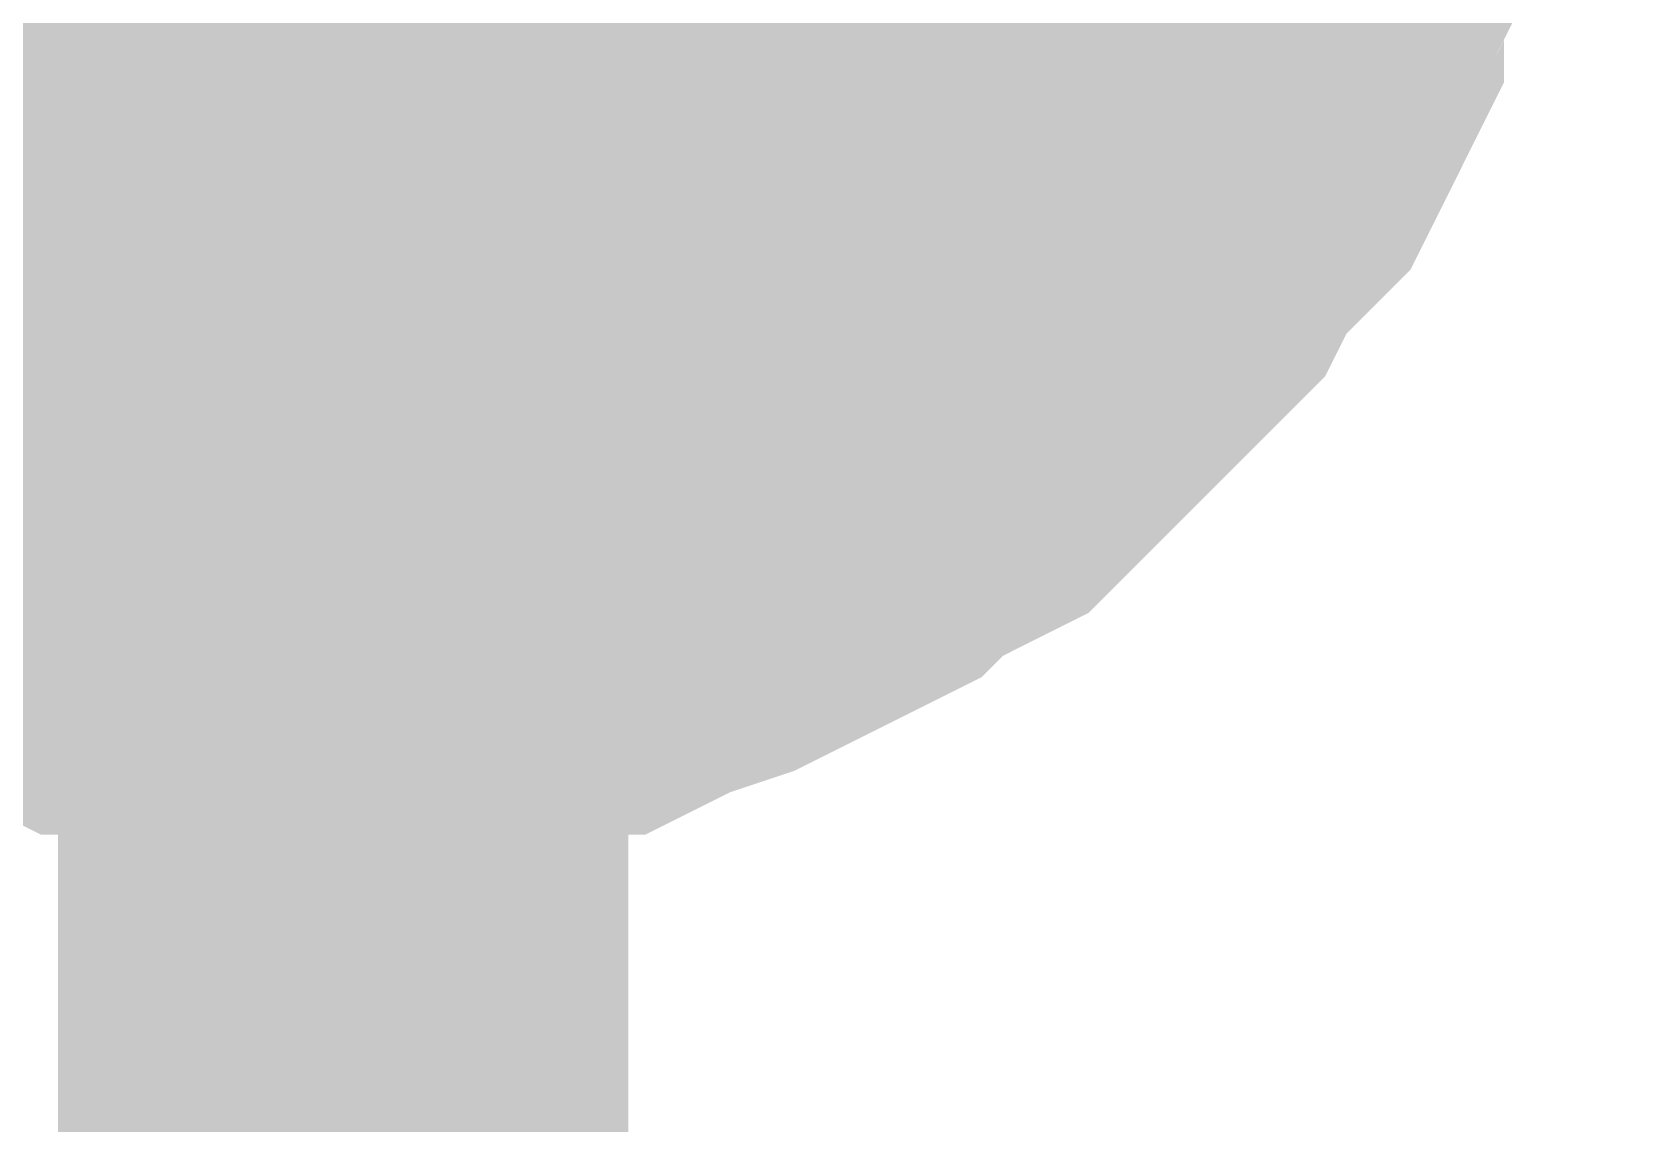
# Model space of a CAD drawing. Header units: inches. Extents: x 0 to 22.3, y 0 to 15.7.
# Drawn here: x 11.7938 to 11.82689, y 10.06805 to 10.09062 of the extents above; entities that cross this region are included whole.
import ezdxf

# ---------------------------------------------------------------- set-up
doc = ezdxf.new("R2010")
doc.units = ezdxf.units.IN
doc.header["$MEASUREMENT"] = 0
doc.layers.add('Sheet', color=255, linetype='Continuous')

msp = doc.modelspace()

# ---------------------------------------------------------------- linework, layer by layer
at = {"layer": 'Sheet'}
msp.add_lwpolyline([(11.79, 10.1, 0.02, 0.02, 1), (11.81, 10.1, 0.02, 0.02, 1)], format="xyseb", close=True, dxfattribs=at)
for points in [[(12.300186, 10.099803, 0.0118, 0.0118, 0), (11.80024, 10.099803, 0.0118, 0.0118, 0), (11.80024, 9.399668, 0.0118, 0.0118, 0), (12.300186, 9.399668, 0.0118, 0.0118, 0)], [(11.81969, 10.096709, 0.0118, 0.0118, 0), (11.81969, 10.095825, 0.0118, 0.0118, 0), (11.81969, 10.094941, 0.0118, 0.0118, 0), (11.819248, 10.093615, 0.0118, 0.0118, 0), (11.818806, 10.092731, 0.0118, 0.0118, 0), (11.818363, 10.091847, 0.0118, 0.0118, 0), (11.818363, 10.090963, 0.0118, 0.0118, 0), (11.817921, 10.090079, 0.0118, 0.0118, 0), (11.817479, 10.089195, 0.0118, 0.0118, 0), (11.816595, 10.088311, 0.0118, 0.0118, 0), (11.816153, 10.087869, 0.0118, 0.0118, 0), (11.815711, 10.086985, 0.0118, 0.0118, 0), (11.814827, 10.086101, 0.0118, 0.0118, 0), (11.814385, 10.085659, 0.0118, 0.0118, 0), (11.813501, 10.084775, 0.0118, 0.0118, 0), (11.813059, 10.084333, 0.0118, 0.0118, 0), (11.812175, 10.083449, 0.0118, 0.0118, 0), (11.811291, 10.083007, 0.0118, 0.0118, 0), (11.810407, 10.082565, 0.0118, 0.0118, 0), (11.809965, 10.082123, 0.0118, 0.0118, 0), (11.809081, 10.081681, 0.0118, 0.0118, 0), (11.808197, 10.081239, 0.0118, 0.0118, 0), (11.807312, 10.080797, 0.0118, 0.0118, 0), (11.805986, 10.080355, 0.0118, 0.0118, 0), (11.805102, 10.079913, 0.0118, 0.0118, 0), (11.804218, 10.079913, 0.0118, 0.0118, 0), (11.803334, 10.079913, 0.0118, 0.0118, 0), (11.80245, 10.079471, 0.0118, 0.0118, 0), (11.801124, 10.079471, 0.0118, 0.0118, 0), (11.80024, 10.079471, 0.0118, 0.0118, 0)], [(11.81969, 10.096709, 0.0118, 0.0118, 0), (11.81969, 10.095825, 0.0118, 0.0118, 0), (11.81969, 10.094941, 0.0118, 0.0118, 0), (11.819248, 10.093615, 0.0118, 0.0118, 0), (11.818806, 10.092731, 0.0118, 0.0118, 0), (11.818363, 10.091847, 0.0118, 0.0118, 0), (11.818363, 10.090963, 0.0118, 0.0118, 0), (11.817921, 10.090079, 0.0118, 0.0118, 0), (11.817479, 10.089195, 0.0118, 0.0118, 0), (11.816595, 10.088311, 0.0118, 0.0118, 0), (11.816153, 10.087869, 0.0118, 0.0118, 0), (11.815711, 10.086985, 0.0118, 0.0118, 0), (11.814827, 10.086101, 0.0118, 0.0118, 0), (11.814385, 10.085659, 0.0118, 0.0118, 0), (11.813501, 10.084775, 0.0118, 0.0118, 0), (11.813059, 10.084333, 0.0118, 0.0118, 0), (11.812175, 10.083449, 0.0118, 0.0118, 0), (11.811291, 10.083007, 0.0118, 0.0118, 0), (11.810407, 10.082565, 0.0118, 0.0118, 0), (11.809965, 10.082123, 0.0118, 0.0118, 0), (11.809081, 10.081681, 0.0118, 0.0118, 0), (11.808197, 10.081239, 0.0118, 0.0118, 0), (11.807312, 10.080797, 0.0118, 0.0118, 0), (11.805986, 10.080355, 0.0118, 0.0118, 0), (11.805102, 10.079913, 0.0118, 0.0118, 0), (11.804218, 10.079913, 0.0118, 0.0118, 0), (11.803334, 10.079913, 0.0118, 0.0118, 0), (11.80245, 10.079471, 0.0118, 0.0118, 0), (11.801124, 10.079471, 0.0118, 0.0118, 0), (11.80024, 10.079471, 0.0118, 0.0118, 0)], [(11.81969, 10.096709, 0.0118, 0.0118, 0), (11.81969, 10.095825, 0.0118, 0.0118, 0), (11.81969, 10.094941, 0.0118, 0.0118, 0), (11.819248, 10.093615, 0.0118, 0.0118, 0), (11.818806, 10.092731, 0.0118, 0.0118, 0), (11.818363, 10.091847, 0.0118, 0.0118, 0), (11.818363, 10.090963, 0.0118, 0.0118, 0), (11.817921, 10.090079, 0.0118, 0.0118, 0), (11.817479, 10.089195, 0.0118, 0.0118, 0), (11.816595, 10.088311, 0.0118, 0.0118, 0), (11.816153, 10.087869, 0.0118, 0.0118, 0), (11.815711, 10.086985, 0.0118, 0.0118, 0), (11.814827, 10.086101, 0.0118, 0.0118, 0), (11.814385, 10.085659, 0.0118, 0.0118, 0), (11.813501, 10.084775, 0.0118, 0.0118, 0), (11.813059, 10.084333, 0.0118, 0.0118, 0), (11.812175, 10.083449, 0.0118, 0.0118, 0), (11.811291, 10.083007, 0.0118, 0.0118, 0), (11.810407, 10.082565, 0.0118, 0.0118, 0), (11.809965, 10.082123, 0.0118, 0.0118, 0), (11.809081, 10.081681, 0.0118, 0.0118, 0), (11.808197, 10.081239, 0.0118, 0.0118, 0), (11.807312, 10.080797, 0.0118, 0.0118, 0), (11.805986, 10.080355, 0.0118, 0.0118, 0), (11.805102, 10.079913, 0.0118, 0.0118, 0), (11.804218, 10.079913, 0.0118, 0.0118, 0), (11.803334, 10.079913, 0.0118, 0.0118, 0), (11.80245, 10.079471, 0.0118, 0.0118, 0), (11.801124, 10.079471, 0.0118, 0.0118, 0), (11.80024, 10.079471, 0.0118, 0.0118, 0)], [(11.81969, 10.096709, 0.0118, 0.0118, 0), (11.81969, 10.095825, 0.0118, 0.0118, 0), (11.81969, 10.094941, 0.0118, 0.0118, 0), (11.819248, 10.093615, 0.0118, 0.0118, 0), (11.818806, 10.092731, 0.0118, 0.0118, 0), (11.818363, 10.091847, 0.0118, 0.0118, 0), (11.818363, 10.090963, 0.0118, 0.0118, 0), (11.817921, 10.090079, 0.0118, 0.0118, 0), (11.817479, 10.089195, 0.0118, 0.0118, 0), (11.816595, 10.088311, 0.0118, 0.0118, 0), (11.816153, 10.087869, 0.0118, 0.0118, 0), (11.815711, 10.086985, 0.0118, 0.0118, 0), (11.814827, 10.086101, 0.0118, 0.0118, 0), (11.814385, 10.085659, 0.0118, 0.0118, 0), (11.813501, 10.084775, 0.0118, 0.0118, 0), (11.813059, 10.084333, 0.0118, 0.0118, 0), (11.812175, 10.083449, 0.0118, 0.0118, 0), (11.811291, 10.083007, 0.0118, 0.0118, 0), (11.810407, 10.082565, 0.0118, 0.0118, 0), (11.809965, 10.082123, 0.0118, 0.0118, 0), (11.809081, 10.081681, 0.0118, 0.0118, 0), (11.808197, 10.081239, 0.0118, 0.0118, 0), (11.807312, 10.080797, 0.0118, 0.0118, 0), (11.805986, 10.080355, 0.0118, 0.0118, 0), (11.805102, 10.079913, 0.0118, 0.0118, 0), (11.804218, 10.079913, 0.0118, 0.0118, 0), (11.803334, 10.079913, 0.0118, 0.0118, 0), (11.80245, 10.079471, 0.0118, 0.0118, 0), (11.801124, 10.079471, 0.0118, 0.0118, 0), (11.80024, 10.079471, 0.0118, 0.0118, 0)], [(11.81969, 10.096709, 0.0118, 0.0118, 0), (11.81969, 10.095825, 0.0118, 0.0118, 0), (11.81969, 10.094941, 0.0118, 0.0118, 0), (11.819248, 10.093615, 0.0118, 0.0118, 0), (11.818806, 10.092731, 0.0118, 0.0118, 0), (11.818363, 10.091847, 0.0118, 0.0118, 0), (11.818363, 10.090963, 0.0118, 0.0118, 0), (11.817921, 10.090079, 0.0118, 0.0118, 0), (11.817479, 10.089195, 0.0118, 0.0118, 0), (11.816595, 10.088311, 0.0118, 0.0118, 0), (11.816153, 10.087869, 0.0118, 0.0118, 0), (11.815711, 10.086985, 0.0118, 0.0118, 0), (11.814827, 10.086101, 0.0118, 0.0118, 0), (11.814385, 10.085659, 0.0118, 0.0118, 0), (11.813501, 10.084775, 0.0118, 0.0118, 0), (11.813059, 10.084333, 0.0118, 0.0118, 0), (11.812175, 10.083449, 0.0118, 0.0118, 0), (11.811291, 10.083007, 0.0118, 0.0118, 0), (11.810407, 10.082565, 0.0118, 0.0118, 0), (11.809965, 10.082123, 0.0118, 0.0118, 0), (11.809081, 10.081681, 0.0118, 0.0118, 0), (11.808197, 10.081239, 0.0118, 0.0118, 0), (11.807312, 10.080797, 0.0118, 0.0118, 0), (11.805986, 10.080355, 0.0118, 0.0118, 0), (11.805102, 10.079913, 0.0118, 0.0118, 0), (11.804218, 10.079913, 0.0118, 0.0118, 0), (11.803334, 10.079913, 0.0118, 0.0118, 0), (11.80245, 10.079471, 0.0118, 0.0118, 0), (11.801124, 10.079471, 0.0118, 0.0118, 0), (11.80024, 10.079471, 0.0118, 0.0118, 0)], [(11.81969, 10.096709, 0.0118, 0.0118, 0), (11.81969, 10.095825, 0.0118, 0.0118, 0), (11.81969, 10.094941, 0.0118, 0.0118, 0), (11.819248, 10.093615, 0.0118, 0.0118, 0), (11.818806, 10.092731, 0.0118, 0.0118, 0), (11.818363, 10.091847, 0.0118, 0.0118, 0), (11.818363, 10.090963, 0.0118, 0.0118, 0), (11.817921, 10.090079, 0.0118, 0.0118, 0), (11.817479, 10.089195, 0.0118, 0.0118, 0), (11.816595, 10.088311, 0.0118, 0.0118, 0), (11.816153, 10.087869, 0.0118, 0.0118, 0), (11.815711, 10.086985, 0.0118, 0.0118, 0), (11.814827, 10.086101, 0.0118, 0.0118, 0), (11.814385, 10.085659, 0.0118, 0.0118, 0), (11.813501, 10.084775, 0.0118, 0.0118, 0), (11.813059, 10.084333, 0.0118, 0.0118, 0), (11.812175, 10.083449, 0.0118, 0.0118, 0), (11.811291, 10.083007, 0.0118, 0.0118, 0), (11.810407, 10.082565, 0.0118, 0.0118, 0), (11.809965, 10.082123, 0.0118, 0.0118, 0), (11.809081, 10.081681, 0.0118, 0.0118, 0), (11.808197, 10.081239, 0.0118, 0.0118, 0), (11.807312, 10.080797, 0.0118, 0.0118, 0), (11.805986, 10.080355, 0.0118, 0.0118, 0), (11.805102, 10.079913, 0.0118, 0.0118, 0), (11.804218, 10.079913, 0.0118, 0.0118, 0), (11.803334, 10.079913, 0.0118, 0.0118, 0), (11.80245, 10.079471, 0.0118, 0.0118, 0), (11.801124, 10.079471, 0.0118, 0.0118, 0), (11.80024, 10.079471, 0.0118, 0.0118, 0)], [(11.818806, 10.092731, 0.0039, 0.0039, 0), (11.818363, 10.091847, 0.0039, 0.0039, 0), (11.818363, 10.090963, 0.0039, 0.0039, 0), (11.817921, 10.090079, 0.0039, 0.0039, 0), (11.817479, 10.089195, 0.0039, 0.0039, 0), (11.816595, 10.088311, 0.0039, 0.0039, 0), (11.816153, 10.087869, 0.0039, 0.0039, 0), (11.815711, 10.086985, 0.0039, 0.0039, 0), (11.814827, 10.086101, 0.0039, 0.0039, 0), (11.814385, 10.085659, 0.0039, 0.0039, 0), (11.813501, 10.084775, 0.0039, 0.0039, 0), (11.813059, 10.084333, 0.0039, 0.0039, 0), (11.812175, 10.083449, 0.0039, 0.0039, 0), (11.811291, 10.083007, 0.0039, 0.0039, 0), (11.810407, 10.082565, 0.0039, 0.0039, 0), (11.809965, 10.082123, 0.0039, 0.0039, 0), (11.809081, 10.081681, 0.0039, 0.0039, 0), (11.808197, 10.081239, 0.0039, 0.0039, 0), (11.807312, 10.080797, 0.0039, 0.0039, 0), (11.805986, 10.080355, 0.0039, 0.0039, 0), (11.805102, 10.079913, 0.0039, 0.0039, 0), (11.804218, 10.079913, 0.0039, 0.0039, 0), (11.803334, 10.079913, 0.0039, 0.0039, 0), (11.80245, 10.079471, 0.0039, 0.0039, 0), (11.801124, 10.079471, 0.0039, 0.0039, 0), (11.80024, 10.079471, 0.0039, 0.0039, 0)], [(11.818806, 10.092731, 0.0039, 0.0039, 0), (11.818363, 10.091847, 0.0039, 0.0039, 0), (11.818363, 10.090963, 0.0039, 0.0039, 0), (11.817921, 10.090079, 0.0039, 0.0039, 0), (11.817479, 10.089195, 0.0039, 0.0039, 0), (11.816595, 10.088311, 0.0039, 0.0039, 0), (11.816153, 10.087869, 0.0039, 0.0039, 0), (11.815711, 10.086985, 0.0039, 0.0039, 0), (11.814827, 10.086101, 0.0039, 0.0039, 0), (11.814385, 10.085659, 0.0039, 0.0039, 0), (11.813501, 10.084775, 0.0039, 0.0039, 0), (11.813059, 10.084333, 0.0039, 0.0039, 0), (11.812175, 10.083449, 0.0039, 0.0039, 0), (11.811291, 10.083007, 0.0039, 0.0039, 0), (11.810407, 10.082565, 0.0039, 0.0039, 0), (11.809965, 10.082123, 0.0039, 0.0039, 0), (11.809081, 10.081681, 0.0039, 0.0039, 0), (11.808197, 10.081239, 0.0039, 0.0039, 0), (11.807312, 10.080797, 0.0039, 0.0039, 0), (11.805986, 10.080355, 0.0039, 0.0039, 0), (11.805102, 10.079913, 0.0039, 0.0039, 0), (11.804218, 10.079913, 0.0039, 0.0039, 0), (11.803334, 10.079913, 0.0039, 0.0039, 0), (11.80245, 10.079471, 0.0039, 0.0039, 0), (11.801124, 10.079471, 0.0039, 0.0039, 0), (11.80024, 10.079471, 0.0039, 0.0039, 0)], [(11.818806, 10.092731, 0.0039, 0.0039, 0), (11.818363, 10.091847, 0.0039, 0.0039, 0), (11.818363, 10.090963, 0.0039, 0.0039, 0), (11.817921, 10.090079, 0.0039, 0.0039, 0), (11.817479, 10.089195, 0.0039, 0.0039, 0), (11.816595, 10.088311, 0.0039, 0.0039, 0), (11.816153, 10.087869, 0.0039, 0.0039, 0), (11.815711, 10.086985, 0.0039, 0.0039, 0), (11.814827, 10.086101, 0.0039, 0.0039, 0), (11.814385, 10.085659, 0.0039, 0.0039, 0), (11.813501, 10.084775, 0.0039, 0.0039, 0), (11.813059, 10.084333, 0.0039, 0.0039, 0), (11.812175, 10.083449, 0.0039, 0.0039, 0), (11.811291, 10.083007, 0.0039, 0.0039, 0), (11.810407, 10.082565, 0.0039, 0.0039, 0), (11.809965, 10.082123, 0.0039, 0.0039, 0), (11.809081, 10.081681, 0.0039, 0.0039, 0), (11.808197, 10.081239, 0.0039, 0.0039, 0), (11.807312, 10.080797, 0.0039, 0.0039, 0), (11.805986, 10.080355, 0.0039, 0.0039, 0), (11.805102, 10.079913, 0.0039, 0.0039, 0), (11.804218, 10.079913, 0.0039, 0.0039, 0), (11.803334, 10.079913, 0.0039, 0.0039, 0), (11.80245, 10.079471, 0.0039, 0.0039, 0), (11.801124, 10.079471, 0.0039, 0.0039, 0), (11.80024, 10.079471, 0.0039, 0.0039, 0)], [(11.818806, 10.092731, 0.0039, 0.0039, 0), (11.818363, 10.091847, 0.0039, 0.0039, 0), (11.818363, 10.090963, 0.0039, 0.0039, 0), (11.817921, 10.090079, 0.0039, 0.0039, 0), (11.817479, 10.089195, 0.0039, 0.0039, 0), (11.816595, 10.088311, 0.0039, 0.0039, 0), (11.816153, 10.087869, 0.0039, 0.0039, 0), (11.815711, 10.086985, 0.0039, 0.0039, 0), (11.814827, 10.086101, 0.0039, 0.0039, 0), (11.814385, 10.085659, 0.0039, 0.0039, 0), (11.813501, 10.084775, 0.0039, 0.0039, 0), (11.813059, 10.084333, 0.0039, 0.0039, 0), (11.812175, 10.083449, 0.0039, 0.0039, 0), (11.811291, 10.083007, 0.0039, 0.0039, 0), (11.810407, 10.082565, 0.0039, 0.0039, 0), (11.809965, 10.082123, 0.0039, 0.0039, 0), (11.809081, 10.081681, 0.0039, 0.0039, 0), (11.808197, 10.081239, 0.0039, 0.0039, 0), (11.807312, 10.080797, 0.0039, 0.0039, 0), (11.805986, 10.080355, 0.0039, 0.0039, 0), (11.805102, 10.079913, 0.0039, 0.0039, 0), (11.804218, 10.079913, 0.0039, 0.0039, 0), (11.803334, 10.079913, 0.0039, 0.0039, 0), (11.80245, 10.079471, 0.0039, 0.0039, 0), (11.801124, 10.079471, 0.0039, 0.0039, 0), (11.80024, 10.079471, 0.0039, 0.0039, 0)], [(11.818806, 10.092731, 0.0039, 0.0039, 0), (11.818363, 10.091847, 0.0039, 0.0039, 0), (11.818363, 10.090963, 0.0039, 0.0039, 0), (11.817921, 10.090079, 0.0039, 0.0039, 0), (11.817479, 10.089195, 0.0039, 0.0039, 0), (11.816595, 10.088311, 0.0039, 0.0039, 0), (11.816153, 10.087869, 0.0039, 0.0039, 0), (11.815711, 10.086985, 0.0039, 0.0039, 0), (11.814827, 10.086101, 0.0039, 0.0039, 0), (11.814385, 10.085659, 0.0039, 0.0039, 0), (11.813501, 10.084775, 0.0039, 0.0039, 0), (11.813059, 10.084333, 0.0039, 0.0039, 0), (11.812175, 10.083449, 0.0039, 0.0039, 0), (11.811291, 10.083007, 0.0039, 0.0039, 0), (11.810407, 10.082565, 0.0039, 0.0039, 0), (11.809965, 10.082123, 0.0039, 0.0039, 0), (11.809081, 10.081681, 0.0039, 0.0039, 0), (11.808197, 10.081239, 0.0039, 0.0039, 0), (11.807312, 10.080797, 0.0039, 0.0039, 0), (11.805986, 10.080355, 0.0039, 0.0039, 0), (11.805102, 10.079913, 0.0039, 0.0039, 0), (11.804218, 10.079913, 0.0039, 0.0039, 0), (11.803334, 10.079913, 0.0039, 0.0039, 0), (11.80245, 10.079471, 0.0039, 0.0039, 0), (11.801124, 10.079471, 0.0039, 0.0039, 0), (11.80024, 10.079471, 0.0039, 0.0039, 0)], [(11.818806, 10.092731, 0.0039, 0.0039, 0), (11.818363, 10.091847, 0.0039, 0.0039, 0), (11.818363, 10.090963, 0.0039, 0.0039, 0), (11.817921, 10.090079, 0.0039, 0.0039, 0), (11.817479, 10.089195, 0.0039, 0.0039, 0), (11.816595, 10.088311, 0.0039, 0.0039, 0), (11.816153, 10.087869, 0.0039, 0.0039, 0), (11.815711, 10.086985, 0.0039, 0.0039, 0), (11.814827, 10.086101, 0.0039, 0.0039, 0), (11.814385, 10.085659, 0.0039, 0.0039, 0), (11.813501, 10.084775, 0.0039, 0.0039, 0), (11.813059, 10.084333, 0.0039, 0.0039, 0), (11.812175, 10.083449, 0.0039, 0.0039, 0), (11.811291, 10.083007, 0.0039, 0.0039, 0), (11.810407, 10.082565, 0.0039, 0.0039, 0), (11.809965, 10.082123, 0.0039, 0.0039, 0), (11.809081, 10.081681, 0.0039, 0.0039, 0), (11.808197, 10.081239, 0.0039, 0.0039, 0), (11.807312, 10.080797, 0.0039, 0.0039, 0), (11.805986, 10.080355, 0.0039, 0.0039, 0), (11.805102, 10.079913, 0.0039, 0.0039, 0), (11.804218, 10.079913, 0.0039, 0.0039, 0), (11.803334, 10.079913, 0.0039, 0.0039, 0), (11.80245, 10.079471, 0.0039, 0.0039, 0), (11.801124, 10.079471, 0.0039, 0.0039, 0), (11.80024, 10.079471, 0.0039, 0.0039, 0)], [(11.80024, 10.079471, 0.0118, 0.0118, 0), (11.799356, 10.079471, 0.0118, 0.0118, 0), (11.79803, 10.079471, 0.0118, 0.0118, 0), (11.797146, 10.079913, 0.0118, 0.0118, 0), (11.796261, 10.079913, 0.0118, 0.0118, 0), (11.795377, 10.079913, 0.0118, 0.0118, 0), (11.794493, 10.080355, 0.0118, 0.0118, 0), (11.793167, 10.080797, 0.0118, 0.0118, 0), (11.792283, 10.081239, 0.0118, 0.0118, 0), (11.791399, 10.081681, 0.0118, 0.0118, 0), (11.790515, 10.082123, 0.0118, 0.0118, 0), (11.790073, 10.082565, 0.0118, 0.0118, 0), (11.789189, 10.083007, 0.0118, 0.0118, 0), (11.788305, 10.083449, 0.0118, 0.0118, 0), (11.787421, 10.084333, 0.0118, 0.0118, 0)], [(11.80024, 10.079471, 0.0118, 0.0118, 0), (11.799356, 10.079471, 0.0118, 0.0118, 0), (11.79803, 10.079471, 0.0118, 0.0118, 0), (11.797146, 10.079913, 0.0118, 0.0118, 0), (11.796261, 10.079913, 0.0118, 0.0118, 0), (11.795377, 10.079913, 0.0118, 0.0118, 0), (11.794493, 10.080355, 0.0118, 0.0118, 0), (11.793167, 10.080797, 0.0118, 0.0118, 0), (11.792283, 10.081239, 0.0118, 0.0118, 0), (11.791399, 10.081681, 0.0118, 0.0118, 0), (11.790515, 10.082123, 0.0118, 0.0118, 0), (11.790073, 10.082565, 0.0118, 0.0118, 0), (11.789189, 10.083007, 0.0118, 0.0118, 0), (11.788305, 10.083449, 0.0118, 0.0118, 0), (11.787421, 10.084333, 0.0118, 0.0118, 0)], [(11.80024, 10.079471, 0.0118, 0.0118, 0), (11.799356, 10.079471, 0.0118, 0.0118, 0), (11.79803, 10.079471, 0.0118, 0.0118, 0), (11.797146, 10.079913, 0.0118, 0.0118, 0), (11.796261, 10.079913, 0.0118, 0.0118, 0), (11.795377, 10.079913, 0.0118, 0.0118, 0), (11.794493, 10.080355, 0.0118, 0.0118, 0), (11.793167, 10.080797, 0.0118, 0.0118, 0), (11.792283, 10.081239, 0.0118, 0.0118, 0), (11.791399, 10.081681, 0.0118, 0.0118, 0), (11.790515, 10.082123, 0.0118, 0.0118, 0), (11.790073, 10.082565, 0.0118, 0.0118, 0), (11.789189, 10.083007, 0.0118, 0.0118, 0), (11.788305, 10.083449, 0.0118, 0.0118, 0), (11.787421, 10.084333, 0.0118, 0.0118, 0)], [(11.80024, 10.079471, 0.0118, 0.0118, 0), (11.799356, 10.079471, 0.0118, 0.0118, 0), (11.79803, 10.079471, 0.0118, 0.0118, 0), (11.797146, 10.079913, 0.0118, 0.0118, 0), (11.796261, 10.079913, 0.0118, 0.0118, 0), (11.795377, 10.079913, 0.0118, 0.0118, 0), (11.794493, 10.080355, 0.0118, 0.0118, 0), (11.793167, 10.080797, 0.0118, 0.0118, 0), (11.792283, 10.081239, 0.0118, 0.0118, 0), (11.791399, 10.081681, 0.0118, 0.0118, 0), (11.790515, 10.082123, 0.0118, 0.0118, 0), (11.790073, 10.082565, 0.0118, 0.0118, 0), (11.789189, 10.083007, 0.0118, 0.0118, 0), (11.788305, 10.083449, 0.0118, 0.0118, 0), (11.787421, 10.084333, 0.0118, 0.0118, 0)], [(11.80024, 10.079471, 0.0118, 0.0118, 0), (11.799356, 10.079471, 0.0118, 0.0118, 0), (11.79803, 10.079471, 0.0118, 0.0118, 0), (11.797146, 10.079913, 0.0118, 0.0118, 0), (11.796261, 10.079913, 0.0118, 0.0118, 0), (11.795377, 10.079913, 0.0118, 0.0118, 0), (11.794493, 10.080355, 0.0118, 0.0118, 0), (11.793167, 10.080797, 0.0118, 0.0118, 0), (11.792283, 10.081239, 0.0118, 0.0118, 0), (11.791399, 10.081681, 0.0118, 0.0118, 0), (11.790515, 10.082123, 0.0118, 0.0118, 0), (11.790073, 10.082565, 0.0118, 0.0118, 0), (11.789189, 10.083007, 0.0118, 0.0118, 0), (11.788305, 10.083449, 0.0118, 0.0118, 0), (11.787421, 10.084333, 0.0118, 0.0118, 0)], [(11.80024, 10.079471, 0.0118, 0.0118, 0), (11.799356, 10.079471, 0.0118, 0.0118, 0), (11.79803, 10.079471, 0.0118, 0.0118, 0), (11.797146, 10.079913, 0.0118, 0.0118, 0), (11.796261, 10.079913, 0.0118, 0.0118, 0), (11.795377, 10.079913, 0.0118, 0.0118, 0), (11.794493, 10.080355, 0.0118, 0.0118, 0), (11.793167, 10.080797, 0.0118, 0.0118, 0), (11.792283, 10.081239, 0.0118, 0.0118, 0), (11.791399, 10.081681, 0.0118, 0.0118, 0), (11.790515, 10.082123, 0.0118, 0.0118, 0), (11.790073, 10.082565, 0.0118, 0.0118, 0), (11.789189, 10.083007, 0.0118, 0.0118, 0), (11.788305, 10.083449, 0.0118, 0.0118, 0), (11.787421, 10.084333, 0.0118, 0.0118, 0)], [(11.80024, 10.079471, 0.0039, 0.0039, 0), (11.799356, 10.079471, 0.0039, 0.0039, 0), (11.79803, 10.079471, 0.0039, 0.0039, 0), (11.797146, 10.079913, 0.0039, 0.0039, 0), (11.796261, 10.079913, 0.0039, 0.0039, 0), (11.795377, 10.079913, 0.0039, 0.0039, 0), (11.794493, 10.080355, 0.0039, 0.0039, 0), (11.793167, 10.080797, 0.0039, 0.0039, 0), (11.792283, 10.081239, 0.0039, 0.0039, 0), (11.791399, 10.081681, 0.0039, 0.0039, 0)], [(11.80024, 10.079471, 0.0039, 0.0039, 0), (11.799356, 10.079471, 0.0039, 0.0039, 0), (11.79803, 10.079471, 0.0039, 0.0039, 0), (11.797146, 10.079913, 0.0039, 0.0039, 0), (11.796261, 10.079913, 0.0039, 0.0039, 0), (11.795377, 10.079913, 0.0039, 0.0039, 0), (11.794493, 10.080355, 0.0039, 0.0039, 0), (11.793167, 10.080797, 0.0039, 0.0039, 0), (11.792283, 10.081239, 0.0039, 0.0039, 0), (11.791399, 10.081681, 0.0039, 0.0039, 0)], [(11.80024, 10.079471, 0.0039, 0.0039, 0), (11.799356, 10.079471, 0.0039, 0.0039, 0), (11.79803, 10.079471, 0.0039, 0.0039, 0), (11.797146, 10.079913, 0.0039, 0.0039, 0), (11.796261, 10.079913, 0.0039, 0.0039, 0), (11.795377, 10.079913, 0.0039, 0.0039, 0), (11.794493, 10.080355, 0.0039, 0.0039, 0), (11.793167, 10.080797, 0.0039, 0.0039, 0), (11.792283, 10.081239, 0.0039, 0.0039, 0), (11.791399, 10.081681, 0.0039, 0.0039, 0)], [(11.80024, 10.079471, 0.0039, 0.0039, 0), (11.799356, 10.079471, 0.0039, 0.0039, 0), (11.79803, 10.079471, 0.0039, 0.0039, 0), (11.797146, 10.079913, 0.0039, 0.0039, 0), (11.796261, 10.079913, 0.0039, 0.0039, 0), (11.795377, 10.079913, 0.0039, 0.0039, 0), (11.794493, 10.080355, 0.0039, 0.0039, 0), (11.793167, 10.080797, 0.0039, 0.0039, 0), (11.792283, 10.081239, 0.0039, 0.0039, 0), (11.791399, 10.081681, 0.0039, 0.0039, 0)], [(11.80024, 10.079471, 0.0039, 0.0039, 0), (11.799356, 10.079471, 0.0039, 0.0039, 0), (11.79803, 10.079471, 0.0039, 0.0039, 0), (11.797146, 10.079913, 0.0039, 0.0039, 0), (11.796261, 10.079913, 0.0039, 0.0039, 0), (11.795377, 10.079913, 0.0039, 0.0039, 0), (11.794493, 10.080355, 0.0039, 0.0039, 0), (11.793167, 10.080797, 0.0039, 0.0039, 0), (11.792283, 10.081239, 0.0039, 0.0039, 0), (11.791399, 10.081681, 0.0039, 0.0039, 0)], [(11.80024, 10.079471, 0.0039, 0.0039, 0), (11.799356, 10.079471, 0.0039, 0.0039, 0), (11.79803, 10.079471, 0.0039, 0.0039, 0), (11.797146, 10.079913, 0.0039, 0.0039, 0), (11.796261, 10.079913, 0.0039, 0.0039, 0), (11.795377, 10.079913, 0.0039, 0.0039, 0), (11.794493, 10.080355, 0.0039, 0.0039, 0), (11.793167, 10.080797, 0.0039, 0.0039, 0), (11.792283, 10.081239, 0.0039, 0.0039, 0), (11.791399, 10.081681, 0.0039, 0.0039, 0)]]:
    msp.add_lwpolyline(points, format="xyseb", dxfattribs=at)

doc.saveas('drawing.dxf')
